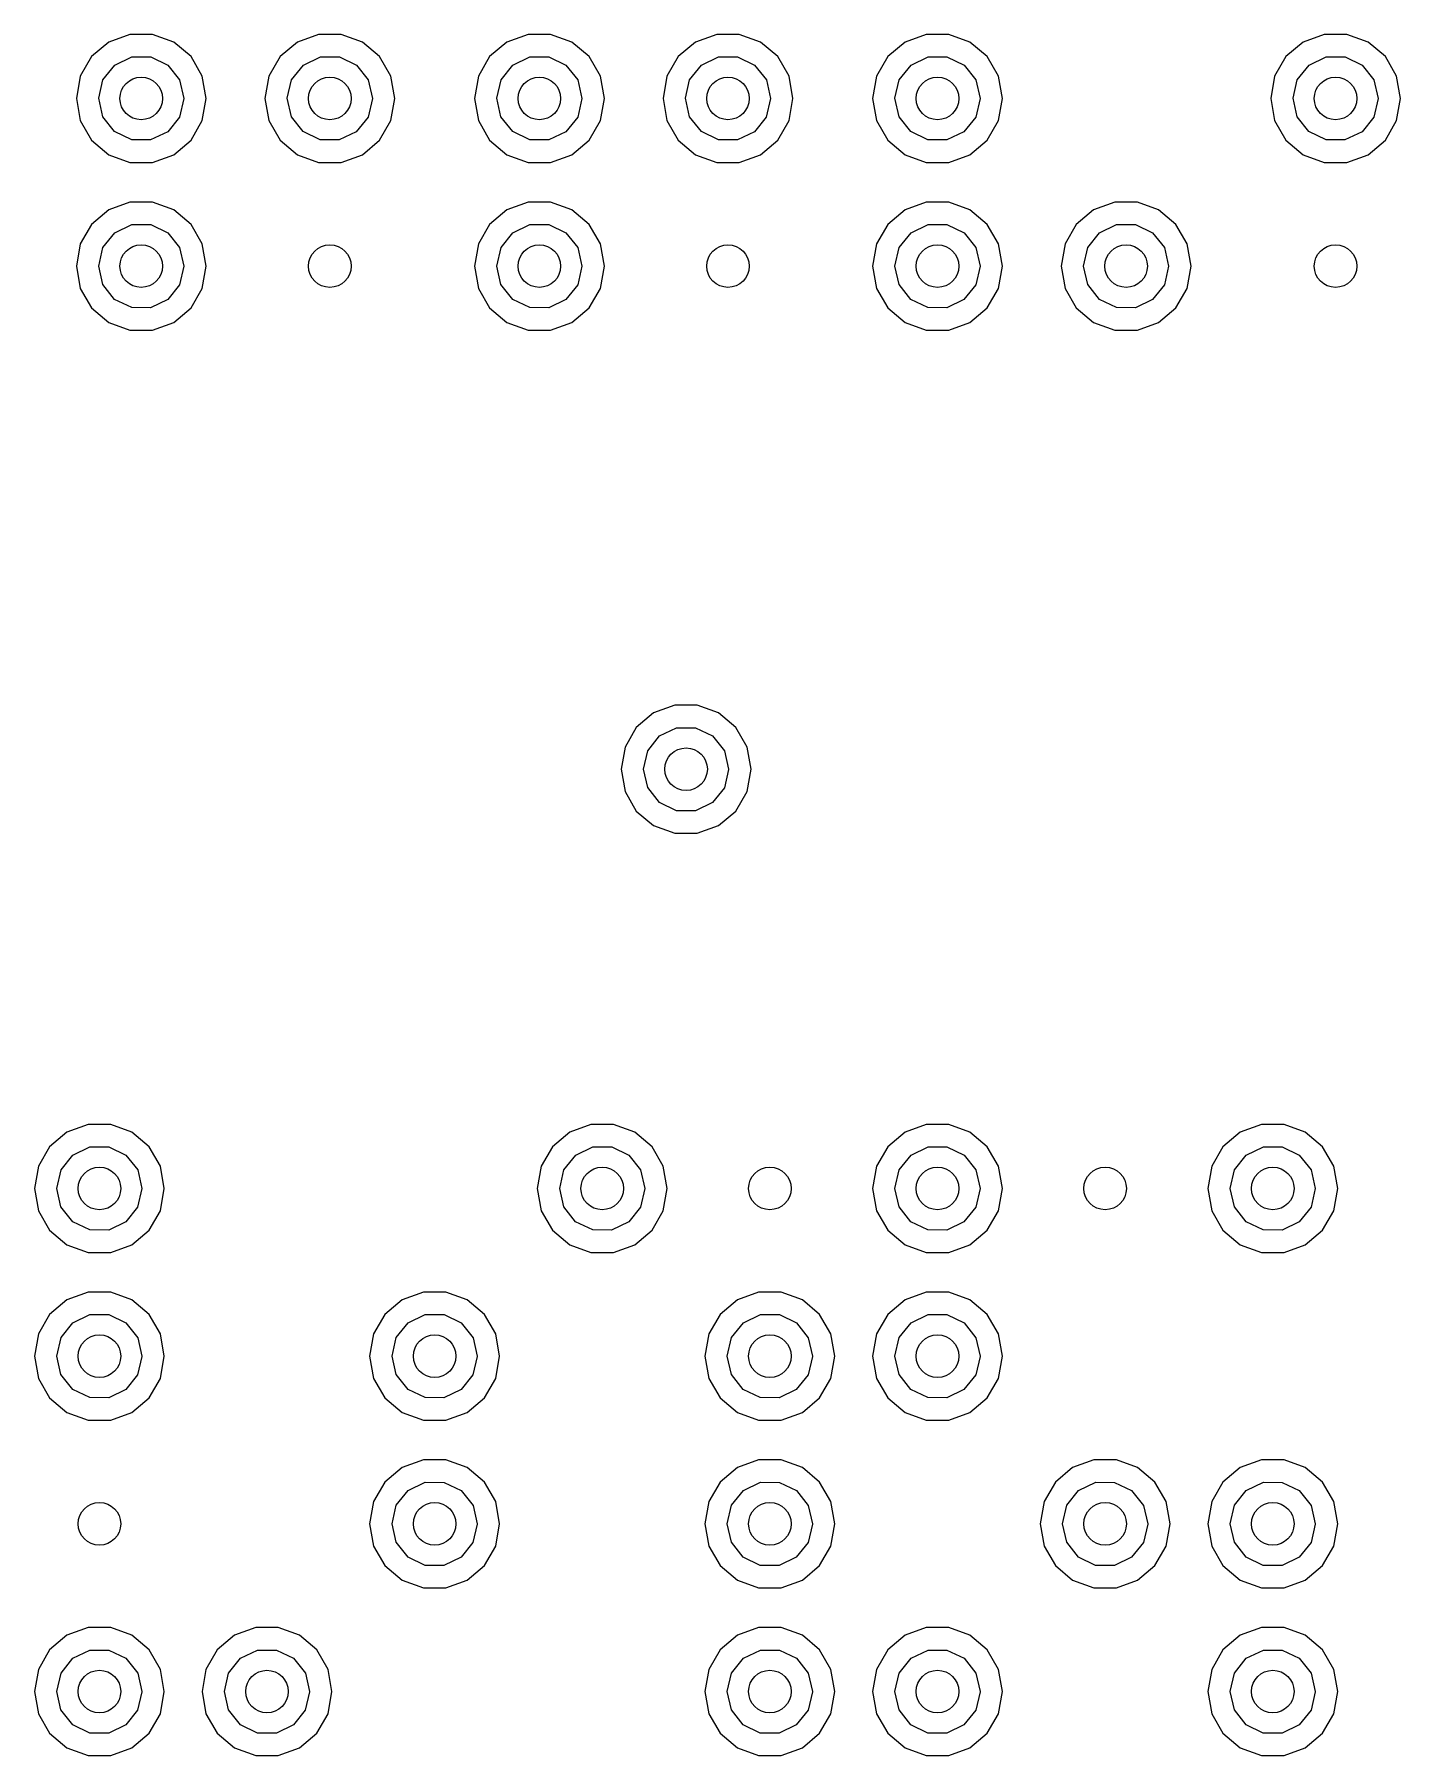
# Model space of a CAD drawing. Extents: x 2.01 to 4.77, y -4.11 to -1.35.
# Drawn here: x 4.1492 to 4.4059, y -2.4864 to -2.1632 of the extents above; entities that cross this region are included whole.
import ezdxf

# ---------------------------------------------------------------- set-up
doc = ezdxf.new("R2010")
doc.units = 0
doc.header["$MEASUREMENT"] = 0
doc.layers.add('BLACK', color=7, linetype='CONTINUOUS')

msp = doc.modelspace()

# ---------------------------------------------------------------- linework, layer by layer
at = {"layer": 'BLACK', "linetype": 'CONTINUOUS'}
for p, q in [((4.16319, -2.16463), (4.15994, -2.16735)), ((4.16717, -2.16318), (4.16319, -2.16463)), ((4.17141, -2.16318), (4.16717, -2.16318)), ((4.17539, -2.16463), (4.17141, -2.16318)), ((4.17864, -2.16735), (4.17539, -2.16463)), ((4.19862, -2.16463), (4.19537, -2.16735)), ((4.20261, -2.16318), (4.19862, -2.16463)), ((4.20684, -2.16318), (4.20261, -2.16318)), ((4.21083, -2.16463), (4.20684, -2.16318)), ((4.21407, -2.16735), (4.21083, -2.16463)), ((4.23799, -2.16463), (4.23474, -2.16735)), ((4.24198, -2.16318), (4.23799, -2.16463)), ((4.24621, -2.16318), (4.24198, -2.16318)), ((4.2502, -2.16463), (4.24621, -2.16318)), ((4.25344, -2.16735), (4.2502, -2.16463)), ((4.27343, -2.16463), (4.27018, -2.16735)), ((4.27741, -2.16318), (4.27343, -2.16463)), ((4.28165, -2.16318), (4.27741, -2.16318)), ((4.28563, -2.16463), (4.28165, -2.16318)), ((4.28888, -2.16735), (4.28563, -2.16463)), ((4.3128, -2.16463), (4.30955, -2.16735)), ((4.31678, -2.16318), (4.3128, -2.16463)), ((4.32102, -2.16318), (4.31678, -2.16318)), ((4.325, -2.16463), (4.32102, -2.16318)), ((4.32825, -2.16735), (4.325, -2.16463)), ((4.3876, -2.16463), (4.38435, -2.16735)), ((4.39158, -2.16318), (4.3876, -2.16463)), ((4.39582, -2.16318), (4.39158, -2.16318)), ((4.3998, -2.16463), (4.39582, -2.16318)), ((4.40305, -2.16735), (4.3998, -2.16463)), ((4.15994, -2.16735), (4.15782, -2.17102)), ((4.16209, -2.17171), (4.16431, -2.16894)), ((4.16431, -2.16894), (4.16752, -2.1674)), ((4.16752, -2.1674), (4.17108, -2.1674)), ((4.17108, -2.1674), (4.17428, -2.16894)), ((4.17428, -2.16894), (4.1765, -2.17173)), ((4.18076, -2.17102), (4.17864, -2.16735)), ((4.19537, -2.16735), (4.19326, -2.17102)), ((4.19752, -2.17171), (4.19974, -2.16894)), ((4.19974, -2.16894), (4.20295, -2.1674)), ((4.20295, -2.1674), (4.20651, -2.1674)), ((4.20651, -2.1674), (4.20972, -2.16894)), ((4.20972, -2.16894), (4.21193, -2.17173)), ((4.21619, -2.17102), (4.21407, -2.16735)), ((4.23474, -2.16735), (4.23263, -2.17102)), ((4.23689, -2.17171), (4.23911, -2.16894)), ((4.23911, -2.16894), (4.24232, -2.1674)), ((4.24232, -2.1674), (4.24588, -2.1674)), ((4.24588, -2.1674), (4.24909, -2.16894)), ((4.24909, -2.16894), (4.2513, -2.17173)), ((4.25556, -2.17102), (4.25344, -2.16735)), ((4.27018, -2.16735), (4.26806, -2.17102)), ((4.27233, -2.17171), (4.27455, -2.16894)), ((4.27455, -2.16894), (4.27776, -2.1674)), ((4.27776, -2.1674), (4.28131, -2.1674)), ((4.28131, -2.1674), (4.28452, -2.16894)), ((4.28452, -2.16894), (4.28674, -2.17173)), ((4.291, -2.17102), (4.28888, -2.16735)), ((4.30955, -2.16735), (4.30743, -2.17102)), ((4.3117, -2.17171), (4.31392, -2.16894)), ((4.31392, -2.16894), (4.31713, -2.1674)), ((4.31713, -2.1674), (4.32068, -2.1674)), ((4.32068, -2.1674), (4.32389, -2.16894)), ((4.32389, -2.16894), (4.32611, -2.17173)), ((4.33037, -2.17102), (4.32825, -2.16735)), ((4.38435, -2.16735), (4.38223, -2.17102)), ((4.3865, -2.17171), (4.38872, -2.16894)), ((4.38872, -2.16894), (4.39193, -2.1674)), ((4.39193, -2.1674), (4.39549, -2.1674)), ((4.39549, -2.1674), (4.39869, -2.16894)), ((4.39869, -2.16894), (4.40091, -2.17173)), ((4.40517, -2.17102), (4.40305, -2.16735)), ((4.15782, -2.17102), (4.15709, -2.1752)), ((4.16129, -2.17518), (4.16209, -2.17171)), ((4.1765, -2.17173), (4.17729, -2.1752)), ((4.1815, -2.1752), (4.18076, -2.17102)), ((4.19326, -2.17102), (4.19252, -2.1752)), ((4.19672, -2.17518), (4.19752, -2.17171)), ((4.21193, -2.17173), (4.21272, -2.1752)), ((4.21693, -2.1752), (4.21619, -2.17102)), ((4.23263, -2.17102), (4.23189, -2.1752)), ((4.23609, -2.17518), (4.23689, -2.17171)), ((4.2513, -2.17173), (4.25209, -2.1752)), ((4.2563, -2.1752), (4.25556, -2.17102)), ((4.26806, -2.17102), (4.26732, -2.1752)), ((4.27153, -2.17518), (4.27233, -2.17171)), ((4.28674, -2.17173), (4.28753, -2.1752)), ((4.29173, -2.1752), (4.291, -2.17102)), ((4.30743, -2.17102), (4.30669, -2.1752)), ((4.3109, -2.17518), (4.3117, -2.17171)), ((4.32611, -2.17173), (4.3269, -2.1752)), ((4.3311, -2.1752), (4.33037, -2.17102)), ((4.38223, -2.17102), (4.3815, -2.1752)), ((4.3857, -2.17518), (4.3865, -2.17171)), ((4.40091, -2.17173), (4.4017, -2.1752)), ((4.40591, -2.1752), (4.40517, -2.17102)), ((4.15709, -2.1752), (4.15782, -2.17937)), ((4.16208, -2.17865), (4.16129, -2.17518)), ((4.17729, -2.17522), (4.17649, -2.17869)), ((4.17729, -2.1752), (4.17729, -2.17522)), ((4.18076, -2.17937), (4.1815, -2.1752)), ((4.19252, -2.1752), (4.19326, -2.17937)), ((4.19751, -2.17865), (4.19672, -2.17518)), ((4.21272, -2.17522), (4.21192, -2.17869)), ((4.21272, -2.1752), (4.21272, -2.17522)), ((4.21619, -2.17937), (4.21693, -2.1752)), ((4.23189, -2.1752), (4.23263, -2.17937)), ((4.23688, -2.17865), (4.23609, -2.17518)), ((4.25209, -2.17522), (4.25129, -2.17869)), ((4.25209, -2.1752), (4.25209, -2.17522)), ((4.25556, -2.17937), (4.2563, -2.1752)), ((4.26732, -2.1752), (4.26806, -2.17937)), ((4.27231, -2.17865), (4.27153, -2.17518)), ((4.28753, -2.17522), (4.28672, -2.17869)), ((4.28753, -2.1752), (4.28753, -2.17522)), ((4.291, -2.17937), (4.29173, -2.1752)), ((4.30669, -2.1752), (4.30743, -2.17937)), ((4.31168, -2.17865), (4.3109, -2.17518)), ((4.3269, -2.17522), (4.32609, -2.17869)), ((4.3269, -2.1752), (4.3269, -2.17522)), ((4.33037, -2.17937), (4.3311, -2.1752)), ((4.3815, -2.1752), (4.38223, -2.17937)), ((4.38649, -2.17865), (4.3857, -2.17518)), ((4.4017, -2.17522), (4.4009, -2.17869)), ((4.4017, -2.1752), (4.4017, -2.17522)), ((4.40517, -2.17937), (4.40591, -2.1752)), ((4.16429, -2.18144), (4.16208, -2.17865)), ((4.17649, -2.17869), (4.17426, -2.18147)), ((4.19972, -2.18144), (4.19751, -2.17865)), ((4.21192, -2.17869), (4.20969, -2.18147)), ((4.23909, -2.18144), (4.23688, -2.17865)), ((4.25129, -2.17869), (4.24906, -2.18147)), ((4.27453, -2.18144), (4.27231, -2.17865)), ((4.28672, -2.17869), (4.2845, -2.18147)), ((4.3139, -2.18144), (4.31168, -2.17865)), ((4.32609, -2.17869), (4.32387, -2.18147)), ((4.3887, -2.18144), (4.38649, -2.17865)), ((4.4009, -2.17869), (4.39867, -2.18147)), ((4.15782, -2.17937), (4.15994, -2.18304)), ((4.16749, -2.18299), (4.16429, -2.18144)), ((4.17426, -2.18147), (4.17105, -2.183)), ((4.17864, -2.18304), (4.18076, -2.17937)), ((4.19326, -2.17937), (4.19537, -2.18304)), ((4.20292, -2.18299), (4.19972, -2.18144)), ((4.20969, -2.18147), (4.20648, -2.183)), ((4.21407, -2.18304), (4.21619, -2.17937)), ((4.23263, -2.17937), (4.23474, -2.18304)), ((4.24229, -2.18299), (4.23909, -2.18144)), ((4.24906, -2.18147), (4.24585, -2.183)), ((4.25344, -2.18304), (4.25556, -2.17937)), ((4.26806, -2.17937), (4.27018, -2.18304)), ((4.27773, -2.18299), (4.27453, -2.18144)), ((4.2845, -2.18147), (4.28129, -2.183)), ((4.28888, -2.18304), (4.291, -2.17937)), ((4.30743, -2.17937), (4.30955, -2.18304)), ((4.3171, -2.18299), (4.3139, -2.18144)), ((4.32387, -2.18147), (4.32066, -2.183)), ((4.32825, -2.18304), (4.33037, -2.17937)), ((4.38223, -2.17937), (4.38435, -2.18304)), ((4.3919, -2.18299), (4.3887, -2.18144)), ((4.39867, -2.18147), (4.39546, -2.183)), ((4.40305, -2.18304), (4.40517, -2.17937)), ((4.15994, -2.18304), (4.16319, -2.18577)), ((4.17105, -2.183), (4.16749, -2.18299)), ((4.17539, -2.18577), (4.17864, -2.18304)), ((4.19537, -2.18304), (4.19862, -2.18577)), ((4.20648, -2.183), (4.20292, -2.18299)), ((4.21083, -2.18577), (4.21407, -2.18304)), ((4.23474, -2.18304), (4.23799, -2.18577)), ((4.24585, -2.183), (4.24229, -2.18299)), ((4.2502, -2.18577), (4.25344, -2.18304)), ((4.27018, -2.18304), (4.27343, -2.18577)), ((4.28129, -2.183), (4.27773, -2.18299)), ((4.28563, -2.18577), (4.28888, -2.18304)), ((4.30955, -2.18304), (4.3128, -2.18577)), ((4.32066, -2.183), (4.3171, -2.18299)), ((4.325, -2.18577), (4.32825, -2.18304)), ((4.38435, -2.18304), (4.3876, -2.18577)), ((4.39546, -2.183), (4.3919, -2.18299)), ((4.3998, -2.18577), (4.40305, -2.18304)), ((4.16319, -2.18577), (4.16717, -2.18722)), ((4.16717, -2.18722), (4.17141, -2.18722)), ((4.17141, -2.18722), (4.17539, -2.18577)), ((4.19862, -2.18577), (4.20261, -2.18722)), ((4.20261, -2.18722), (4.20684, -2.18722)), ((4.20684, -2.18722), (4.21083, -2.18577)), ((4.23799, -2.18577), (4.24198, -2.18722)), ((4.24198, -2.18722), (4.24621, -2.18722)), ((4.24621, -2.18722), (4.2502, -2.18577)), ((4.27343, -2.18577), (4.27741, -2.18722)), ((4.27741, -2.18722), (4.28165, -2.18722)), ((4.28165, -2.18722), (4.28563, -2.18577)), ((4.3128, -2.18577), (4.31678, -2.18722)), ((4.31678, -2.18722), (4.32102, -2.18722)), ((4.32102, -2.18722), (4.325, -2.18577)), ((4.3876, -2.18577), (4.39158, -2.18722)), ((4.39158, -2.18722), (4.39582, -2.18722)), ((4.39582, -2.18722), (4.3998, -2.18577)), ((4.16717, -2.19467), (4.16319, -2.19612)), ((4.17141, -2.19467), (4.16717, -2.19467)), ((4.17539, -2.19612), (4.17141, -2.19467)), ((4.24198, -2.19467), (4.23799, -2.19612)), ((4.24621, -2.19467), (4.24198, -2.19467)), ((4.2502, -2.19612), (4.24621, -2.19467)), ((4.31678, -2.19467), (4.3128, -2.19612)), ((4.32102, -2.19467), (4.31678, -2.19467)), ((4.325, -2.19612), (4.32102, -2.19467)), ((4.35221, -2.19467), (4.34823, -2.19612)), ((4.35645, -2.19467), (4.35221, -2.19467)), ((4.36043, -2.19612), (4.35645, -2.19467)), ((4.16319, -2.19612), (4.15994, -2.19885)), ((4.17864, -2.19885), (4.17539, -2.19612)), ((4.23799, -2.19612), (4.23474, -2.19885)), ((4.25344, -2.19885), (4.2502, -2.19612)), ((4.3128, -2.19612), (4.30955, -2.19885)), ((4.32825, -2.19885), (4.325, -2.19612)), ((4.34823, -2.19612), (4.34498, -2.19885)), ((4.36368, -2.19885), (4.36043, -2.19612)), ((4.15994, -2.19885), (4.15782, -2.20252)), ((4.16209, -2.20321), (4.16431, -2.20043)), ((4.16431, -2.20043), (4.16752, -2.19889)), ((4.16752, -2.19889), (4.17108, -2.19889)), ((4.17108, -2.19889), (4.17428, -2.20044)), ((4.17428, -2.20044), (4.1765, -2.20322)), ((4.18076, -2.20252), (4.17864, -2.19885)), ((4.23474, -2.19885), (4.23263, -2.20252)), ((4.23689, -2.20321), (4.23911, -2.20043)), ((4.23911, -2.20043), (4.24232, -2.19889)), ((4.24232, -2.19889), (4.24588, -2.19889)), ((4.24588, -2.19889), (4.24909, -2.20044)), ((4.24909, -2.20044), (4.2513, -2.20322)), ((4.25556, -2.20252), (4.25344, -2.19885)), ((4.30955, -2.19885), (4.30743, -2.20252)), ((4.3117, -2.20321), (4.31392, -2.20043)), ((4.31392, -2.20043), (4.31713, -2.19889)), ((4.31713, -2.19889), (4.32068, -2.19889)), ((4.32068, -2.19889), (4.32389, -2.20044)), ((4.32389, -2.20044), (4.32611, -2.20322)), ((4.33037, -2.20252), (4.32825, -2.19885)), ((4.34498, -2.19885), (4.34286, -2.20252)), ((4.34713, -2.20321), (4.34935, -2.20043)), ((4.34935, -2.20043), (4.35256, -2.19889)), ((4.35256, -2.19889), (4.35612, -2.19889)), ((4.35612, -2.19889), (4.35932, -2.20044)), ((4.35932, -2.20044), (4.36154, -2.20322)), ((4.3658, -2.20252), (4.36368, -2.19885)), ((4.15782, -2.20252), (4.15709, -2.20669)), ((4.16129, -2.20668), (4.16209, -2.20321)), ((4.1765, -2.20322), (4.17729, -2.20669)), ((4.1815, -2.20669), (4.18076, -2.20252)), ((4.23263, -2.20252), (4.23189, -2.20669)), ((4.23609, -2.20668), (4.23689, -2.20321)), ((4.2513, -2.20322), (4.25209, -2.20669)), ((4.2563, -2.20669), (4.25556, -2.20252)), ((4.30743, -2.20252), (4.30669, -2.20669)), ((4.3109, -2.20668), (4.3117, -2.20321)), ((4.32611, -2.20322), (4.3269, -2.20669)), ((4.3311, -2.20669), (4.33037, -2.20252)), ((4.34286, -2.20252), (4.34213, -2.20669)), ((4.34633, -2.20668), (4.34713, -2.20321)), ((4.36154, -2.20322), (4.36233, -2.20669)), ((4.36654, -2.20669), (4.3658, -2.20252)), ((4.15709, -2.20669), (4.15782, -2.21087)), ((4.16208, -2.21015), (4.16129, -2.20668)), ((4.17729, -2.20672), (4.17649, -2.21019)), ((4.17729, -2.20669), (4.17729, -2.20672)), ((4.18076, -2.21087), (4.1815, -2.20669)), ((4.23189, -2.20669), (4.23263, -2.21087)), ((4.23688, -2.21015), (4.23609, -2.20668)), ((4.25209, -2.20672), (4.25129, -2.21019)), ((4.25209, -2.20669), (4.25209, -2.20672)), ((4.25556, -2.21087), (4.2563, -2.20669)), ((4.30669, -2.20669), (4.30743, -2.21087)), ((4.31168, -2.21015), (4.3109, -2.20668)), ((4.3269, -2.20672), (4.32609, -2.21019)), ((4.3269, -2.20669), (4.3269, -2.20672)), ((4.33037, -2.21087), (4.3311, -2.20669)), ((4.34213, -2.20669), (4.34286, -2.21087)), ((4.34712, -2.21015), (4.34633, -2.20668)), ((4.36233, -2.20672), (4.36153, -2.21019)), ((4.36233, -2.20669), (4.36233, -2.20672)), ((4.3658, -2.21087), (4.36654, -2.20669)), ((4.15782, -2.21087), (4.15994, -2.21454)), ((4.16429, -2.21294), (4.16208, -2.21015)), ((4.17649, -2.21019), (4.17426, -2.21296)), ((4.17864, -2.21454), (4.18076, -2.21087)), ((4.23263, -2.21087), (4.23474, -2.21454)), ((4.23909, -2.21294), (4.23688, -2.21015)), ((4.25129, -2.21019), (4.24906, -2.21296)), ((4.25344, -2.21454), (4.25556, -2.21087)), ((4.30743, -2.21087), (4.30955, -2.21454)), ((4.3139, -2.21294), (4.31168, -2.21015)), ((4.32609, -2.21019), (4.32387, -2.21296)), ((4.32825, -2.21454), (4.33037, -2.21087)), ((4.34286, -2.21087), (4.34498, -2.21454)), ((4.34933, -2.21294), (4.34712, -2.21015)), ((4.36153, -2.21019), (4.3593, -2.21296)), ((4.36368, -2.21454), (4.3658, -2.21087)), ((4.16749, -2.21449), (4.16429, -2.21294)), ((4.17426, -2.21296), (4.17105, -2.2145)), ((4.24229, -2.21449), (4.23909, -2.21294)), ((4.24906, -2.21296), (4.24585, -2.2145)), ((4.3171, -2.21449), (4.3139, -2.21294)), ((4.32387, -2.21296), (4.32066, -2.2145)), ((4.35253, -2.21449), (4.34933, -2.21294)), ((4.3593, -2.21296), (4.35609, -2.2145)), ((4.15994, -2.21454), (4.16319, -2.21726)), ((4.16319, -2.21726), (4.16717, -2.21871)), ((4.17105, -2.2145), (4.16749, -2.21449)), ((4.17141, -2.21871), (4.17539, -2.21726)), ((4.17539, -2.21726), (4.17864, -2.21454)), ((4.23474, -2.21454), (4.23799, -2.21726)), ((4.23799, -2.21726), (4.24198, -2.21871)), ((4.24585, -2.2145), (4.24229, -2.21449)), ((4.24621, -2.21871), (4.2502, -2.21726)), ((4.2502, -2.21726), (4.25344, -2.21454)), ((4.30955, -2.21454), (4.3128, -2.21726)), ((4.3128, -2.21726), (4.31678, -2.21871)), ((4.32066, -2.2145), (4.3171, -2.21449)), ((4.32102, -2.21871), (4.325, -2.21726)), ((4.325, -2.21726), (4.32825, -2.21454)), ((4.34498, -2.21454), (4.34823, -2.21726)), ((4.34823, -2.21726), (4.35221, -2.21871)), ((4.35609, -2.2145), (4.35253, -2.21449)), ((4.35645, -2.21871), (4.36043, -2.21726)), ((4.36043, -2.21726), (4.36368, -2.21454)), ((4.16717, -2.21871), (4.17141, -2.21871)), ((4.24198, -2.21871), (4.24621, -2.21871)), ((4.31678, -2.21871), (4.32102, -2.21871)), ((4.35221, -2.21871), (4.35645, -2.21871)), ((4.26555, -2.29061), (4.2623, -2.29334)), ((4.26953, -2.28916), (4.26555, -2.29061)), ((4.27377, -2.28916), (4.26953, -2.28916)), ((4.27776, -2.29061), (4.27377, -2.28916)), ((4.281, -2.29334), (4.27776, -2.29061)), ((4.2623, -2.29334), (4.26018, -2.29701)), ((4.26445, -2.2977), (4.26667, -2.29492)), ((4.26667, -2.29492), (4.26988, -2.29338)), ((4.26988, -2.29338), (4.27344, -2.29338)), ((4.27344, -2.29338), (4.27664, -2.29493)), ((4.27664, -2.29493), (4.27886, -2.29771)), ((4.28312, -2.29701), (4.281, -2.29334)), ((4.26018, -2.29701), (4.25945, -2.30118)), ((4.26365, -2.30117), (4.26445, -2.2977)), ((4.27886, -2.29771), (4.27965, -2.30118)), ((4.28386, -2.30118), (4.28312, -2.29701)), ((4.25945, -2.30118), (4.26018, -2.30536)), ((4.26444, -2.30464), (4.26365, -2.30117)), ((4.27965, -2.30121), (4.27885, -2.30468)), ((4.27965, -2.30118), (4.27965, -2.30121)), ((4.28312, -2.30536), (4.28386, -2.30118)), ((4.26665, -2.30742), (4.26444, -2.30464)), ((4.27885, -2.30468), (4.27662, -2.30745)), ((4.26018, -2.30536), (4.2623, -2.30903)), ((4.26985, -2.30898), (4.26665, -2.30742)), ((4.27662, -2.30745), (4.27341, -2.30899)), ((4.281, -2.30903), (4.28312, -2.30536)), ((4.2623, -2.30903), (4.26555, -2.31175)), ((4.27341, -2.30899), (4.26985, -2.30898)), ((4.27776, -2.31175), (4.281, -2.30903)), ((4.26555, -2.31175), (4.26953, -2.3132)), ((4.26953, -2.3132), (4.27377, -2.3132)), ((4.27377, -2.3132), (4.27776, -2.31175)), ((4.15531, -2.36935), (4.15207, -2.37208)), ((4.1593, -2.3679), (4.15531, -2.36935)), ((4.16354, -2.3679), (4.1593, -2.3679)), ((4.16752, -2.36935), (4.16354, -2.3679)), ((4.17077, -2.37208), (4.16752, -2.36935)), ((4.2498, -2.36935), (4.24656, -2.37208)), ((4.25379, -2.3679), (4.2498, -2.36935)), ((4.25802, -2.3679), (4.25379, -2.3679)), ((4.26201, -2.36935), (4.25802, -2.3679)), ((4.26526, -2.37208), (4.26201, -2.36935)), ((4.3128, -2.36935), (4.30955, -2.37208)), ((4.31678, -2.3679), (4.3128, -2.36935)), ((4.32102, -2.3679), (4.31678, -2.3679)), ((4.325, -2.36935), (4.32102, -2.3679)), ((4.32825, -2.37208), (4.325, -2.36935)), ((4.37579, -2.36935), (4.37254, -2.37208)), ((4.37977, -2.3679), (4.37579, -2.36935)), ((4.38401, -2.3679), (4.37977, -2.3679)), ((4.38799, -2.36935), (4.38401, -2.3679)), ((4.39124, -2.37208), (4.38799, -2.36935)), ((4.15207, -2.37208), (4.14995, -2.37575)), ((4.15644, -2.37366), (4.15964, -2.37212)), ((4.15964, -2.37212), (4.1632, -2.37212)), ((4.1632, -2.37212), (4.16641, -2.37367)), ((4.17289, -2.37575), (4.17077, -2.37208)), ((4.24656, -2.37208), (4.24444, -2.37575)), ((4.25093, -2.37366), (4.25413, -2.37212)), ((4.25413, -2.37212), (4.25769, -2.37212)), ((4.25769, -2.37212), (4.2609, -2.37367)), ((4.26737, -2.37575), (4.26526, -2.37208)), ((4.30955, -2.37208), (4.30743, -2.37575)), ((4.31392, -2.37366), (4.31713, -2.37212)), ((4.31713, -2.37212), (4.32068, -2.37212)), ((4.32068, -2.37212), (4.32389, -2.37367)), ((4.33037, -2.37575), (4.32825, -2.37208)), ((4.37254, -2.37208), (4.37042, -2.37575)), ((4.37691, -2.37366), (4.38012, -2.37212)), ((4.38012, -2.37212), (4.38368, -2.37212)), ((4.38368, -2.37212), (4.38688, -2.37367)), ((4.39336, -2.37575), (4.39124, -2.37208)), ((4.14995, -2.37575), (4.14921, -2.37992)), ((4.15421, -2.37644), (4.15644, -2.37366)), ((4.16641, -2.37367), (4.16863, -2.37645)), ((4.17362, -2.37992), (4.17289, -2.37575)), ((4.24444, -2.37575), (4.2437, -2.37992)), ((4.2487, -2.37644), (4.25093, -2.37366)), ((4.2609, -2.37367), (4.26311, -2.37645)), ((4.26811, -2.37992), (4.26737, -2.37575)), ((4.30743, -2.37575), (4.30669, -2.37992)), ((4.3117, -2.37644), (4.31392, -2.37366)), ((4.32389, -2.37367), (4.32611, -2.37645)), ((4.3311, -2.37992), (4.33037, -2.37575)), ((4.37042, -2.37575), (4.36968, -2.37992)), ((4.37469, -2.37644), (4.37691, -2.37366)), ((4.38688, -2.37367), (4.3891, -2.37645)), ((4.39409, -2.37992), (4.39336, -2.37575)), ((4.15342, -2.37991), (4.15421, -2.37644)), ((4.16863, -2.37645), (4.16942, -2.37992)), ((4.24791, -2.37991), (4.2487, -2.37644)), ((4.26311, -2.37645), (4.26391, -2.37992)), ((4.3109, -2.37991), (4.3117, -2.37644)), ((4.32611, -2.37645), (4.3269, -2.37992)), ((4.37389, -2.37991), (4.37469, -2.37644)), ((4.3891, -2.37645), (4.38989, -2.37992)), ((4.14921, -2.37992), (4.14995, -2.3841)), ((4.1542, -2.38338), (4.15342, -2.37991)), ((4.16942, -2.37995), (4.16861, -2.38342)), ((4.16942, -2.37992), (4.16942, -2.37995)), ((4.17289, -2.3841), (4.17362, -2.37992)), ((4.2437, -2.37992), (4.24444, -2.3841)), ((4.24869, -2.38338), (4.24791, -2.37991)), ((4.26391, -2.37995), (4.2631, -2.38342)), ((4.26391, -2.37992), (4.26391, -2.37995)), ((4.26737, -2.3841), (4.26811, -2.37992)), ((4.30669, -2.37992), (4.30743, -2.3841)), ((4.31168, -2.38338), (4.3109, -2.37991)), ((4.3269, -2.37995), (4.32609, -2.38342)), ((4.3269, -2.37992), (4.3269, -2.37995)), ((4.33037, -2.3841), (4.3311, -2.37992)), ((4.36968, -2.37992), (4.37042, -2.3841)), ((4.37468, -2.38338), (4.37389, -2.37991)), ((4.38989, -2.37995), (4.38909, -2.38342)), ((4.38989, -2.37992), (4.38989, -2.37995)), ((4.39336, -2.3841), (4.39409, -2.37992)), ((4.14995, -2.3841), (4.15207, -2.38777)), ((4.15642, -2.38616), (4.1542, -2.38338)), ((4.16861, -2.38342), (4.16639, -2.38619)), ((4.17077, -2.38777), (4.17289, -2.3841)), ((4.24444, -2.3841), (4.24656, -2.38777)), ((4.2509, -2.38616), (4.24869, -2.38338)), ((4.2631, -2.38342), (4.26087, -2.38619)), ((4.26526, -2.38777), (4.26737, -2.3841)), ((4.30743, -2.3841), (4.30955, -2.38777)), ((4.3139, -2.38616), (4.31168, -2.38338)), ((4.32609, -2.38342), (4.32387, -2.38619)), ((4.32825, -2.38777), (4.33037, -2.3841)), ((4.37042, -2.3841), (4.37254, -2.38777)), ((4.37689, -2.38616), (4.37468, -2.38338)), ((4.38909, -2.38342), (4.38686, -2.38619)), ((4.39124, -2.38777), (4.39336, -2.3841)), ((4.15207, -2.38777), (4.15531, -2.39049)), ((4.15962, -2.38772), (4.15642, -2.38616)), ((4.16318, -2.38773), (4.15962, -2.38772)), ((4.16639, -2.38619), (4.16318, -2.38773)), ((4.16752, -2.39049), (4.17077, -2.38777)), ((4.24656, -2.38777), (4.2498, -2.39049)), ((4.25411, -2.38772), (4.2509, -2.38616)), ((4.25766, -2.38773), (4.25411, -2.38772)), ((4.26087, -2.38619), (4.25766, -2.38773)), ((4.26201, -2.39049), (4.26526, -2.38777)), ((4.30955, -2.38777), (4.3128, -2.39049)), ((4.3171, -2.38772), (4.3139, -2.38616)), ((4.32066, -2.38773), (4.3171, -2.38772)), ((4.32387, -2.38619), (4.32066, -2.38773)), ((4.325, -2.39049), (4.32825, -2.38777)), ((4.37254, -2.38777), (4.37579, -2.39049)), ((4.38009, -2.38772), (4.37689, -2.38616)), ((4.38365, -2.38773), (4.38009, -2.38772)), ((4.38686, -2.38619), (4.38365, -2.38773)), ((4.38799, -2.39049), (4.39124, -2.38777)), ((4.15531, -2.39049), (4.1593, -2.39194)), ((4.1593, -2.39194), (4.16354, -2.39194)), ((4.16354, -2.39194), (4.16752, -2.39049)), ((4.2498, -2.39049), (4.25379, -2.39194)), ((4.25379, -2.39194), (4.25802, -2.39194)), ((4.25802, -2.39194), (4.26201, -2.39049)), ((4.3128, -2.39049), (4.31678, -2.39194)), ((4.31678, -2.39194), (4.32102, -2.39194)), ((4.32102, -2.39194), (4.325, -2.39049)), ((4.37579, -2.39049), (4.37977, -2.39194)), ((4.37977, -2.39194), (4.38401, -2.39194)), ((4.38401, -2.39194), (4.38799, -2.39049)), ((4.15531, -2.40085), (4.15207, -2.40357)), ((4.1593, -2.3994), (4.15531, -2.40085)), ((4.16354, -2.3994), (4.1593, -2.3994)), ((4.16752, -2.40085), (4.16354, -2.3994)), ((4.17077, -2.40357), (4.16752, -2.40085)), ((4.21831, -2.40085), (4.21506, -2.40357)), ((4.22229, -2.3994), (4.21831, -2.40085)), ((4.22653, -2.3994), (4.22229, -2.3994)), ((4.23051, -2.40085), (4.22653, -2.3994)), ((4.23376, -2.40357), (4.23051, -2.40085)), ((4.2813, -2.40085), (4.27805, -2.40357)), ((4.28528, -2.3994), (4.2813, -2.40085)), ((4.28952, -2.3994), (4.28528, -2.3994)), ((4.2935, -2.40085), (4.28952, -2.3994)), ((4.29675, -2.40357), (4.2935, -2.40085)), ((4.3128, -2.40085), (4.30955, -2.40357)), ((4.31678, -2.3994), (4.3128, -2.40085)), ((4.32102, -2.3994), (4.31678, -2.3994)), ((4.325, -2.40085), (4.32102, -2.3994)), ((4.32825, -2.40357), (4.325, -2.40085)), ((4.15207, -2.40357), (4.14995, -2.40724)), ((4.15644, -2.40516), (4.15964, -2.40362)), ((4.15964, -2.40362), (4.1632, -2.40362)), ((4.1632, -2.40362), (4.16641, -2.40517)), ((4.17289, -2.40724), (4.17077, -2.40357)), ((4.21506, -2.40357), (4.21294, -2.40724)), ((4.21943, -2.40516), (4.22264, -2.40362)), ((4.22264, -2.40362), (4.2262, -2.40362)), ((4.2262, -2.40362), (4.2294, -2.40517)), ((4.23588, -2.40724), (4.23376, -2.40357)), ((4.27805, -2.40357), (4.27593, -2.40724)), ((4.28242, -2.40516), (4.28563, -2.40362)), ((4.28563, -2.40362), (4.28919, -2.40362)), ((4.28919, -2.40362), (4.29239, -2.40517)), ((4.29887, -2.40724), (4.29675, -2.40357)), ((4.30955, -2.40357), (4.30743, -2.40724)), ((4.31392, -2.40516), (4.31713, -2.40362)), ((4.31713, -2.40362), (4.32068, -2.40362)), ((4.32068, -2.40362), (4.32389, -2.40517)), ((4.33037, -2.40724), (4.32825, -2.40357)), ((4.14995, -2.40724), (4.14921, -2.41142)), ((4.15342, -2.4114), (4.15421, -2.40794)), ((4.15421, -2.40794), (4.15644, -2.40516)), ((4.16641, -2.40517), (4.16863, -2.40795)), ((4.16863, -2.40795), (4.16942, -2.41142)), ((4.17362, -2.41142), (4.17289, -2.40724)), ((4.21294, -2.40724), (4.2122, -2.41142)), ((4.21641, -2.4114), (4.21721, -2.40794)), ((4.21721, -2.40794), (4.21943, -2.40516)), ((4.2294, -2.40517), (4.23162, -2.40795)), ((4.23162, -2.40795), (4.23241, -2.41142)), ((4.23661, -2.41142), (4.23588, -2.40724)), ((4.27593, -2.40724), (4.2752, -2.41142)), ((4.2794, -2.4114), (4.2802, -2.40794)), ((4.2802, -2.40794), (4.28242, -2.40516)), ((4.29239, -2.40517), (4.29461, -2.40795)), ((4.29461, -2.40795), (4.2954, -2.41142)), ((4.29961, -2.41142), (4.29887, -2.40724)), ((4.30743, -2.40724), (4.30669, -2.41142)), ((4.3109, -2.4114), (4.3117, -2.40794)), ((4.3117, -2.40794), (4.31392, -2.40516)), ((4.32389, -2.40517), (4.32611, -2.40795)), ((4.32611, -2.40795), (4.3269, -2.41142)), ((4.3311, -2.41142), (4.33037, -2.40724)), ((4.14921, -2.41142), (4.14995, -2.41559)), ((4.1542, -2.41487), (4.15342, -2.4114)), ((4.16942, -2.41142), (4.16942, -2.41145)), ((4.17289, -2.41559), (4.17362, -2.41142)), ((4.2122, -2.41142), (4.21294, -2.41559)), ((4.21719, -2.41487), (4.21641, -2.4114)), ((4.23241, -2.41142), (4.23241, -2.41145)), ((4.23588, -2.41559), (4.23661, -2.41142)), ((4.2752, -2.41142), (4.27593, -2.41559)), ((4.28019, -2.41487), (4.2794, -2.4114)), ((4.2954, -2.41142), (4.2954, -2.41145)), ((4.29887, -2.41559), (4.29961, -2.41142)), ((4.30669, -2.41142), (4.30743, -2.41559)), ((4.31168, -2.41487), (4.3109, -2.4114)), ((4.3269, -2.41142), (4.3269, -2.41145)), ((4.33037, -2.41559), (4.3311, -2.41142)), ((4.16942, -2.41145), (4.16861, -2.41491)), ((4.23241, -2.41145), (4.23161, -2.41491)), ((4.2954, -2.41145), (4.2946, -2.41491)), ((4.3269, -2.41145), (4.32609, -2.41491)), ((4.14995, -2.41559), (4.15207, -2.41926)), ((4.15642, -2.41766), (4.1542, -2.41487)), ((4.15962, -2.41921), (4.15642, -2.41766)), ((4.16639, -2.41769), (4.16318, -2.41922)), ((4.16861, -2.41491), (4.16639, -2.41769)), ((4.17077, -2.41926), (4.17289, -2.41559)), ((4.21294, -2.41559), (4.21506, -2.41926)), ((4.21941, -2.41766), (4.21719, -2.41487)), ((4.22261, -2.41921), (4.21941, -2.41766)), ((4.22938, -2.41769), (4.22617, -2.41922)), ((4.23161, -2.41491), (4.22938, -2.41769)), ((4.23376, -2.41926), (4.23588, -2.41559)), ((4.27593, -2.41559), (4.27805, -2.41926)), ((4.2824, -2.41766), (4.28019, -2.41487)), ((4.2856, -2.41921), (4.2824, -2.41766)), ((4.29237, -2.41769), (4.28916, -2.41922)), ((4.2946, -2.41491), (4.29237, -2.41769)), ((4.29675, -2.41926), (4.29887, -2.41559)), ((4.30743, -2.41559), (4.30955, -2.41926)), ((4.3139, -2.41766), (4.31168, -2.41487)), ((4.3171, -2.41921), (4.3139, -2.41766)), ((4.32387, -2.41769), (4.32066, -2.41922)), ((4.32609, -2.41491), (4.32387, -2.41769)), ((4.32825, -2.41926), (4.33037, -2.41559)), ((4.15207, -2.41926), (4.15531, -2.42199)), ((4.16318, -2.41922), (4.15962, -2.41921)), ((4.16752, -2.42199), (4.17077, -2.41926)), ((4.21506, -2.41926), (4.21831, -2.42199)), ((4.22617, -2.41922), (4.22261, -2.41921)), ((4.23051, -2.42199), (4.23376, -2.41926)), ((4.27805, -2.41926), (4.2813, -2.42199)), ((4.28916, -2.41922), (4.2856, -2.41921)), ((4.2935, -2.42199), (4.29675, -2.41926)), ((4.30955, -2.41926), (4.3128, -2.42199)), ((4.32066, -2.41922), (4.3171, -2.41921)), ((4.325, -2.42199), (4.32825, -2.41926)), ((4.15531, -2.42199), (4.1593, -2.42344)), ((4.1593, -2.42344), (4.16354, -2.42344)), ((4.16354, -2.42344), (4.16752, -2.42199)), ((4.21831, -2.42199), (4.22229, -2.42344)), ((4.22229, -2.42344), (4.22653, -2.42344)), ((4.22653, -2.42344), (4.23051, -2.42199)), ((4.2813, -2.42199), (4.28528, -2.42344)), ((4.28528, -2.42344), (4.28952, -2.42344)), ((4.28952, -2.42344), (4.2935, -2.42199)), ((4.3128, -2.42199), (4.31678, -2.42344)), ((4.31678, -2.42344), (4.32102, -2.42344)), ((4.32102, -2.42344), (4.325, -2.42199)), ((4.21831, -2.43234), (4.21506, -2.43507)), ((4.22229, -2.43089), (4.21831, -2.43234)), ((4.22653, -2.43089), (4.22229, -2.43089)), ((4.23051, -2.43234), (4.22653, -2.43089)), ((4.23376, -2.43507), (4.23051, -2.43234)), ((4.2813, -2.43234), (4.27805, -2.43507)), ((4.28528, -2.43089), (4.2813, -2.43234)), ((4.28952, -2.43089), (4.28528, -2.43089)), ((4.2935, -2.43234), (4.28952, -2.43089)), ((4.29675, -2.43507), (4.2935, -2.43234)), ((4.34429, -2.43234), (4.34104, -2.43507)), ((4.34827, -2.43089), (4.34429, -2.43234)), ((4.35251, -2.43089), (4.34827, -2.43089)), ((4.3565, -2.43234), (4.35251, -2.43089)), ((4.35974, -2.43507), (4.3565, -2.43234)), ((4.37579, -2.43234), (4.37254, -2.43507)), ((4.37977, -2.43089), (4.37579, -2.43234)), ((4.38401, -2.43089), (4.37977, -2.43089)), ((4.38799, -2.43234), (4.38401, -2.43089)), ((4.39124, -2.43507), (4.38799, -2.43234)), ((4.21506, -2.43507), (4.21294, -2.43874)), ((4.21721, -2.43943), (4.21943, -2.43665)), ((4.21943, -2.43665), (4.22264, -2.43511)), ((4.22264, -2.43511), (4.2262, -2.43512)), ((4.2262, -2.43512), (4.2294, -2.43666)), ((4.2294, -2.43666), (4.23162, -2.43944)), ((4.23588, -2.43874), (4.23376, -2.43507)), ((4.27805, -2.43507), (4.27593, -2.43874)), ((4.2802, -2.43943), (4.28242, -2.43665)), ((4.28242, -2.43665), (4.28563, -2.43511)), ((4.28563, -2.43511), (4.28919, -2.43512)), ((4.28919, -2.43512), (4.29239, -2.43666)), ((4.29239, -2.43666), (4.29461, -2.43944)), ((4.29887, -2.43874), (4.29675, -2.43507)), ((4.34104, -2.43507), (4.33892, -2.43874)), ((4.34319, -2.43943), (4.34541, -2.43665)), ((4.34541, -2.43665), (4.34862, -2.43511)), ((4.34862, -2.43511), (4.35218, -2.43512)), ((4.35218, -2.43512), (4.35538, -2.43666)), ((4.35538, -2.43666), (4.3576, -2.43944)), ((4.36186, -2.43874), (4.35974, -2.43507)), ((4.37254, -2.43507), (4.37042, -2.43874)), ((4.37469, -2.43943), (4.37691, -2.43665)), ((4.37691, -2.43665), (4.38012, -2.43511)), ((4.38012, -2.43511), (4.38368, -2.43512)), ((4.38368, -2.43512), (4.38688, -2.43666)), ((4.38688, -2.43666), (4.3891, -2.43944)), ((4.39336, -2.43874), (4.39124, -2.43507)), ((4.21294, -2.43874), (4.2122, -2.44291)), ((4.21641, -2.4429), (4.21721, -2.43943)), ((4.23162, -2.43944), (4.23241, -2.44291)), ((4.23661, -2.44291), (4.23588, -2.43874)), ((4.27593, -2.43874), (4.2752, -2.44291)), ((4.2794, -2.4429), (4.2802, -2.43943)), ((4.29461, -2.43944), (4.2954, -2.44291)), ((4.29961, -2.44291), (4.29887, -2.43874)), ((4.33892, -2.43874), (4.33819, -2.44291)), ((4.34239, -2.4429), (4.34319, -2.43943)), ((4.3576, -2.43944), (4.35839, -2.44291)), ((4.3626, -2.44291), (4.36186, -2.43874)), ((4.37042, -2.43874), (4.36968, -2.44291)), ((4.37389, -2.4429), (4.37469, -2.43943)), ((4.3891, -2.43944), (4.38989, -2.44291)), ((4.39409, -2.44291), (4.39336, -2.43874)), ((4.2122, -2.44291), (4.21294, -2.44709)), ((4.21719, -2.44637), (4.21641, -2.4429)), ((4.23241, -2.44294), (4.23161, -2.44641)), ((4.23241, -2.44291), (4.23241, -2.44294)), ((4.23588, -2.44709), (4.23661, -2.44291)), ((4.2752, -2.44291), (4.27593, -2.44709)), ((4.28019, -2.44637), (4.2794, -2.4429)), ((4.2954, -2.44294), (4.2946, -2.44641)), ((4.2954, -2.44291), (4.2954, -2.44294)), ((4.29887, -2.44709), (4.29961, -2.44291)), ((4.33819, -2.44291), (4.33892, -2.44709)), ((4.34318, -2.44637), (4.34239, -2.4429)), ((4.35839, -2.44294), (4.35759, -2.44641)), ((4.35839, -2.44291), (4.35839, -2.44294)), ((4.36186, -2.44709), (4.3626, -2.44291)), ((4.36968, -2.44291), (4.37042, -2.44709)), ((4.37468, -2.44637), (4.37389, -2.4429)), ((4.38989, -2.44294), (4.38909, -2.44641)), ((4.38989, -2.44291), (4.38989, -2.44294)), ((4.39336, -2.44709), (4.39409, -2.44291)), ((4.21941, -2.44916), (4.21719, -2.44637)), ((4.23161, -2.44641), (4.22938, -2.44918)), ((4.2824, -2.44916), (4.28019, -2.44637)), ((4.2946, -2.44641), (4.29237, -2.44918)), ((4.34539, -2.44916), (4.34318, -2.44637)), ((4.35759, -2.44641), (4.35536, -2.44918)), ((4.37689, -2.44916), (4.37468, -2.44637)), ((4.38909, -2.44641), (4.38686, -2.44918)), ((4.21294, -2.44709), (4.21506, -2.45076)), ((4.22261, -2.45071), (4.21941, -2.44916)), ((4.22938, -2.44918), (4.22617, -2.45072)), ((4.23376, -2.45076), (4.23588, -2.44709)), ((4.27593, -2.44709), (4.27805, -2.45076)), ((4.2856, -2.45071), (4.2824, -2.44916)), ((4.29237, -2.44918), (4.28916, -2.45072)), ((4.29675, -2.45076), (4.29887, -2.44709)), ((4.33892, -2.44709), (4.34104, -2.45076)), ((4.34859, -2.45071), (4.34539, -2.44916)), ((4.35536, -2.44918), (4.35215, -2.45072)), ((4.35974, -2.45076), (4.36186, -2.44709)), ((4.37042, -2.44709), (4.37254, -2.45076)), ((4.38009, -2.45071), (4.37689, -2.44916)), ((4.38686, -2.44918), (4.38365, -2.45072)), ((4.39124, -2.45076), (4.39336, -2.44709)), ((4.21506, -2.45076), (4.21831, -2.45348)), ((4.22617, -2.45072), (4.22261, -2.45071)), ((4.23051, -2.45348), (4.23376, -2.45076)), ((4.27805, -2.45076), (4.2813, -2.45348)), ((4.28916, -2.45072), (4.2856, -2.45071)), ((4.2935, -2.45348), (4.29675, -2.45076)), ((4.34104, -2.45076), (4.34429, -2.45348)), ((4.35215, -2.45072), (4.34859, -2.45071)), ((4.3565, -2.45348), (4.35974, -2.45076)), ((4.37254, -2.45076), (4.37579, -2.45348)), ((4.38365, -2.45072), (4.38009, -2.45071)), ((4.38799, -2.45348), (4.39124, -2.45076)), ((4.21831, -2.45348), (4.22229, -2.45493)), ((4.22229, -2.45493), (4.22653, -2.45493)), ((4.22653, -2.45493), (4.23051, -2.45348)), ((4.2813, -2.45348), (4.28528, -2.45493)), ((4.28528, -2.45493), (4.28952, -2.45493)), ((4.28952, -2.45493), (4.2935, -2.45348)), ((4.34429, -2.45348), (4.34827, -2.45493)), ((4.34827, -2.45493), (4.35251, -2.45493)), ((4.35251, -2.45493), (4.3565, -2.45348)), ((4.37579, -2.45348), (4.37977, -2.45493)), ((4.37977, -2.45493), (4.38401, -2.45493)), ((4.38401, -2.45493), (4.38799, -2.45348)), ((4.1593, -2.46239), (4.15531, -2.46384)), ((4.16354, -2.46239), (4.1593, -2.46239)), ((4.16752, -2.46384), (4.16354, -2.46239)), ((4.19079, -2.46239), (4.18681, -2.46384)), ((4.19503, -2.46239), (4.19079, -2.46239)), ((4.19902, -2.46384), (4.19503, -2.46239)), ((4.28528, -2.46239), (4.2813, -2.46384)), ((4.28952, -2.46239), (4.28528, -2.46239)), ((4.2935, -2.46384), (4.28952, -2.46239)), ((4.31678, -2.46239), (4.3128, -2.46384)), ((4.32102, -2.46239), (4.31678, -2.46239)), ((4.325, -2.46384), (4.32102, -2.46239)), ((4.37977, -2.46239), (4.37579, -2.46384)), ((4.38401, -2.46239), (4.37977, -2.46239)), ((4.38799, -2.46384), (4.38401, -2.46239)), ((4.15531, -2.46384), (4.15207, -2.46656)), ((4.17077, -2.46656), (4.16752, -2.46384)), ((4.18681, -2.46384), (4.18356, -2.46656)), ((4.20226, -2.46656), (4.19902, -2.46384)), ((4.2813, -2.46384), (4.27805, -2.46656)), ((4.29675, -2.46656), (4.2935, -2.46384)), ((4.3128, -2.46384), (4.30955, -2.46656)), ((4.32825, -2.46656), (4.325, -2.46384)), ((4.37579, -2.46384), (4.37254, -2.46656)), ((4.39124, -2.46656), (4.38799, -2.46384)), ((4.15207, -2.46656), (4.14995, -2.47024)), ((4.15421, -2.47093), (4.15644, -2.46815)), ((4.15644, -2.46815), (4.15964, -2.46661)), ((4.15964, -2.46661), (4.1632, -2.46661)), ((4.1632, -2.46661), (4.16641, -2.46816)), ((4.16641, -2.46816), (4.16863, -2.47094)), ((4.17289, -2.47024), (4.17077, -2.46656)), ((4.18356, -2.46656), (4.18144, -2.47024)), ((4.18571, -2.47093), (4.18793, -2.46815)), ((4.18793, -2.46815), (4.19114, -2.46661)), ((4.19114, -2.46661), (4.1947, -2.46661)), ((4.1947, -2.46661), (4.1979, -2.46816)), ((4.1979, -2.46816), (4.20012, -2.47094)), ((4.20438, -2.47024), (4.20226, -2.46656)), ((4.27805, -2.46656), (4.27593, -2.47024)), ((4.2802, -2.47093), (4.28242, -2.46815)), ((4.28242, -2.46815), (4.28563, -2.46661)), ((4.28563, -2.46661), (4.28919, -2.46661)), ((4.28919, -2.46661), (4.29239, -2.46816)), ((4.29239, -2.46816), (4.29461, -2.47094)), ((4.29887, -2.47024), (4.29675, -2.46656)), ((4.30955, -2.46656), (4.30743, -2.47024)), ((4.3117, -2.47093), (4.31392, -2.46815)), ((4.31392, -2.46815), (4.31713, -2.46661)), ((4.31713, -2.46661), (4.32068, -2.46661)), ((4.32068, -2.46661), (4.32389, -2.46816)), ((4.32389, -2.46816), (4.32611, -2.47094)), ((4.33037, -2.47024), (4.32825, -2.46656)), ((4.37254, -2.46656), (4.37042, -2.47024)), ((4.37469, -2.47093), (4.37691, -2.46815)), ((4.37691, -2.46815), (4.38012, -2.46661)), ((4.38012, -2.46661), (4.38368, -2.46661)), ((4.38368, -2.46661), (4.38688, -2.46816)), ((4.38688, -2.46816), (4.3891, -2.47094)), ((4.39336, -2.47024), (4.39124, -2.46656)), ((4.14995, -2.47024), (4.14921, -2.47441)), ((4.15342, -2.4744), (4.15421, -2.47093)), ((4.16863, -2.47094), (4.16942, -2.47441)), ((4.17362, -2.47441), (4.17289, -2.47024)), ((4.18144, -2.47024), (4.18071, -2.47441)), ((4.18491, -2.4744), (4.18571, -2.47093)), ((4.20012, -2.47094), (4.20091, -2.47441)), ((4.20512, -2.47441), (4.20438, -2.47024)), ((4.27593, -2.47024), (4.2752, -2.47441)), ((4.2794, -2.4744), (4.2802, -2.47093)), ((4.29461, -2.47094), (4.2954, -2.47441)), ((4.29961, -2.47441), (4.29887, -2.47024)), ((4.30743, -2.47024), (4.30669, -2.47441)), ((4.3109, -2.4744), (4.3117, -2.47093)), ((4.32611, -2.47094), (4.3269, -2.47441)), ((4.3311, -2.47441), (4.33037, -2.47024)), ((4.37042, -2.47024), (4.36968, -2.47441)), ((4.37389, -2.4744), (4.37469, -2.47093)), ((4.3891, -2.47094), (4.38989, -2.47441)), ((4.39409, -2.47441), (4.39336, -2.47024)), ((4.14921, -2.47441), (4.14995, -2.47858)), ((4.1542, -2.47787), (4.15342, -2.4744)), ((4.16942, -2.47444), (4.16861, -2.4779)), ((4.16942, -2.47441), (4.16942, -2.47444)), ((4.17289, -2.47858), (4.17362, -2.47441)), ((4.18071, -2.47441), (4.18144, -2.47858)), ((4.1857, -2.47787), (4.18491, -2.4744)), ((4.20091, -2.47444), (4.20011, -2.4779)), ((4.20091, -2.47441), (4.20091, -2.47444)), ((4.20438, -2.47858), (4.20512, -2.47441)), ((4.2752, -2.47441), (4.27593, -2.47858)), ((4.28019, -2.47787), (4.2794, -2.4744)), ((4.2954, -2.47444), (4.2946, -2.4779)), ((4.2954, -2.47441), (4.2954, -2.47444)), ((4.29887, -2.47858), (4.29961, -2.47441)), ((4.30669, -2.47441), (4.30743, -2.47858)), ((4.31168, -2.47787), (4.3109, -2.4744)), ((4.3269, -2.47444), (4.32609, -2.4779)), ((4.3269, -2.47441), (4.3269, -2.47444)), ((4.33037, -2.47858), (4.3311, -2.47441)), ((4.36968, -2.47441), (4.37042, -2.47858)), ((4.37468, -2.47787), (4.37389, -2.4744)), ((4.38989, -2.47444), (4.38909, -2.4779)), ((4.38989, -2.47441), (4.38989, -2.47444)), ((4.39336, -2.47858), (4.39409, -2.47441)), ((4.14995, -2.47858), (4.15207, -2.48225)), ((4.15642, -2.48065), (4.1542, -2.47787)), ((4.16861, -2.4779), (4.16639, -2.48068)), ((4.17077, -2.48225), (4.17289, -2.47858)), ((4.18144, -2.47858), (4.18356, -2.48225)), ((4.18791, -2.48065), (4.1857, -2.47787)), ((4.20011, -2.4779), (4.19788, -2.48068)), ((4.20226, -2.48225), (4.20438, -2.47858)), ((4.27593, -2.47858), (4.27805, -2.48225)), ((4.2824, -2.48065), (4.28019, -2.47787)), ((4.2946, -2.4779), (4.29237, -2.48068)), ((4.29675, -2.48225), (4.29887, -2.47858)), ((4.30743, -2.47858), (4.30955, -2.48225)), ((4.3139, -2.48065), (4.31168, -2.47787)), ((4.32609, -2.4779), (4.32387, -2.48068)), ((4.32825, -2.48225), (4.33037, -2.47858)), ((4.37042, -2.47858), (4.37254, -2.48225)), ((4.37689, -2.48065), (4.37468, -2.47787)), ((4.38909, -2.4779), (4.38686, -2.48068)), ((4.39124, -2.48225), (4.39336, -2.47858)), ((4.15207, -2.48225), (4.15531, -2.48498)), ((4.15962, -2.4822), (4.15642, -2.48065)), ((4.16318, -2.48221), (4.15962, -2.4822)), ((4.16639, -2.48068), (4.16318, -2.48221)), ((4.16752, -2.48498), (4.17077, -2.48225)), ((4.18356, -2.48225), (4.18681, -2.48498)), ((4.19111, -2.4822), (4.18791, -2.48065)), ((4.19467, -2.48221), (4.19111, -2.4822)), ((4.19788, -2.48068), (4.19467, -2.48221)), ((4.19902, -2.48498), (4.20226, -2.48225)), ((4.27805, -2.48225), (4.2813, -2.48498)), ((4.2856, -2.4822), (4.2824, -2.48065)), ((4.28916, -2.48221), (4.2856, -2.4822)), ((4.29237, -2.48068), (4.28916, -2.48221)), ((4.2935, -2.48498), (4.29675, -2.48225)), ((4.30955, -2.48225), (4.3128, -2.48498)), ((4.3171, -2.4822), (4.3139, -2.48065)), ((4.32066, -2.48221), (4.3171, -2.4822)), ((4.32387, -2.48068), (4.32066, -2.48221)), ((4.325, -2.48498), (4.32825, -2.48225)), ((4.37254, -2.48225), (4.37579, -2.48498)), ((4.38009, -2.4822), (4.37689, -2.48065)), ((4.38365, -2.48221), (4.38009, -2.4822)), ((4.38686, -2.48068), (4.38365, -2.48221)), ((4.38799, -2.48498), (4.39124, -2.48225)), ((4.15531, -2.48498), (4.1593, -2.48643)), ((4.16354, -2.48643), (4.16752, -2.48498)), ((4.18681, -2.48498), (4.19079, -2.48643)), ((4.19503, -2.48643), (4.19902, -2.48498)), ((4.2813, -2.48498), (4.28528, -2.48643)), ((4.28952, -2.48643), (4.2935, -2.48498)), ((4.3128, -2.48498), (4.31678, -2.48643)), ((4.32102, -2.48643), (4.325, -2.48498)), ((4.37579, -2.48498), (4.37977, -2.48643)), ((4.38401, -2.48643), (4.38799, -2.48498)), ((4.1593, -2.48643), (4.16354, -2.48643)), ((4.19079, -2.48643), (4.19503, -2.48643)), ((4.28528, -2.48643), (4.28952, -2.48643)), ((4.31678, -2.48643), (4.32102, -2.48643)), ((4.37977, -2.48643), (4.38401, -2.48643))]:
    msp.add_line(p, q, dxfattribs=at)
at = {"layer": 'BLACK'}
for centre in [(4.16929, -2.1752), (4.20472, -2.1752), (4.24409, -2.1752), (4.27953, -2.1752), (4.3189, -2.1752), (4.3937, -2.1752), (4.16929, -2.20669), (4.20472, -2.20669), (4.24409, -2.20669), (4.27953, -2.20669), (4.3189, -2.20669), (4.35433, -2.20669), (4.3937, -2.20669), (4.27165, -2.30118), (4.16142, -2.37992), (4.25591, -2.37992), (4.2874, -2.37992), (4.3189, -2.37992), (4.35039, -2.37992), (4.38189, -2.37992), (4.16142, -2.41142), (4.22441, -2.41142), (4.2874, -2.41142), (4.3189, -2.41142), (4.16142, -2.44291), (4.22441, -2.44291), (4.2874, -2.44291), (4.35039, -2.44291), (4.38189, -2.44291), (4.16142, -2.47441), (4.19291, -2.47441), (4.2874, -2.47441), (4.3189, -2.47441), (4.38189, -2.47441)]:
    msp.add_circle(centre, 0.004, dxfattribs=at)

doc.saveas('drawing.dxf')
